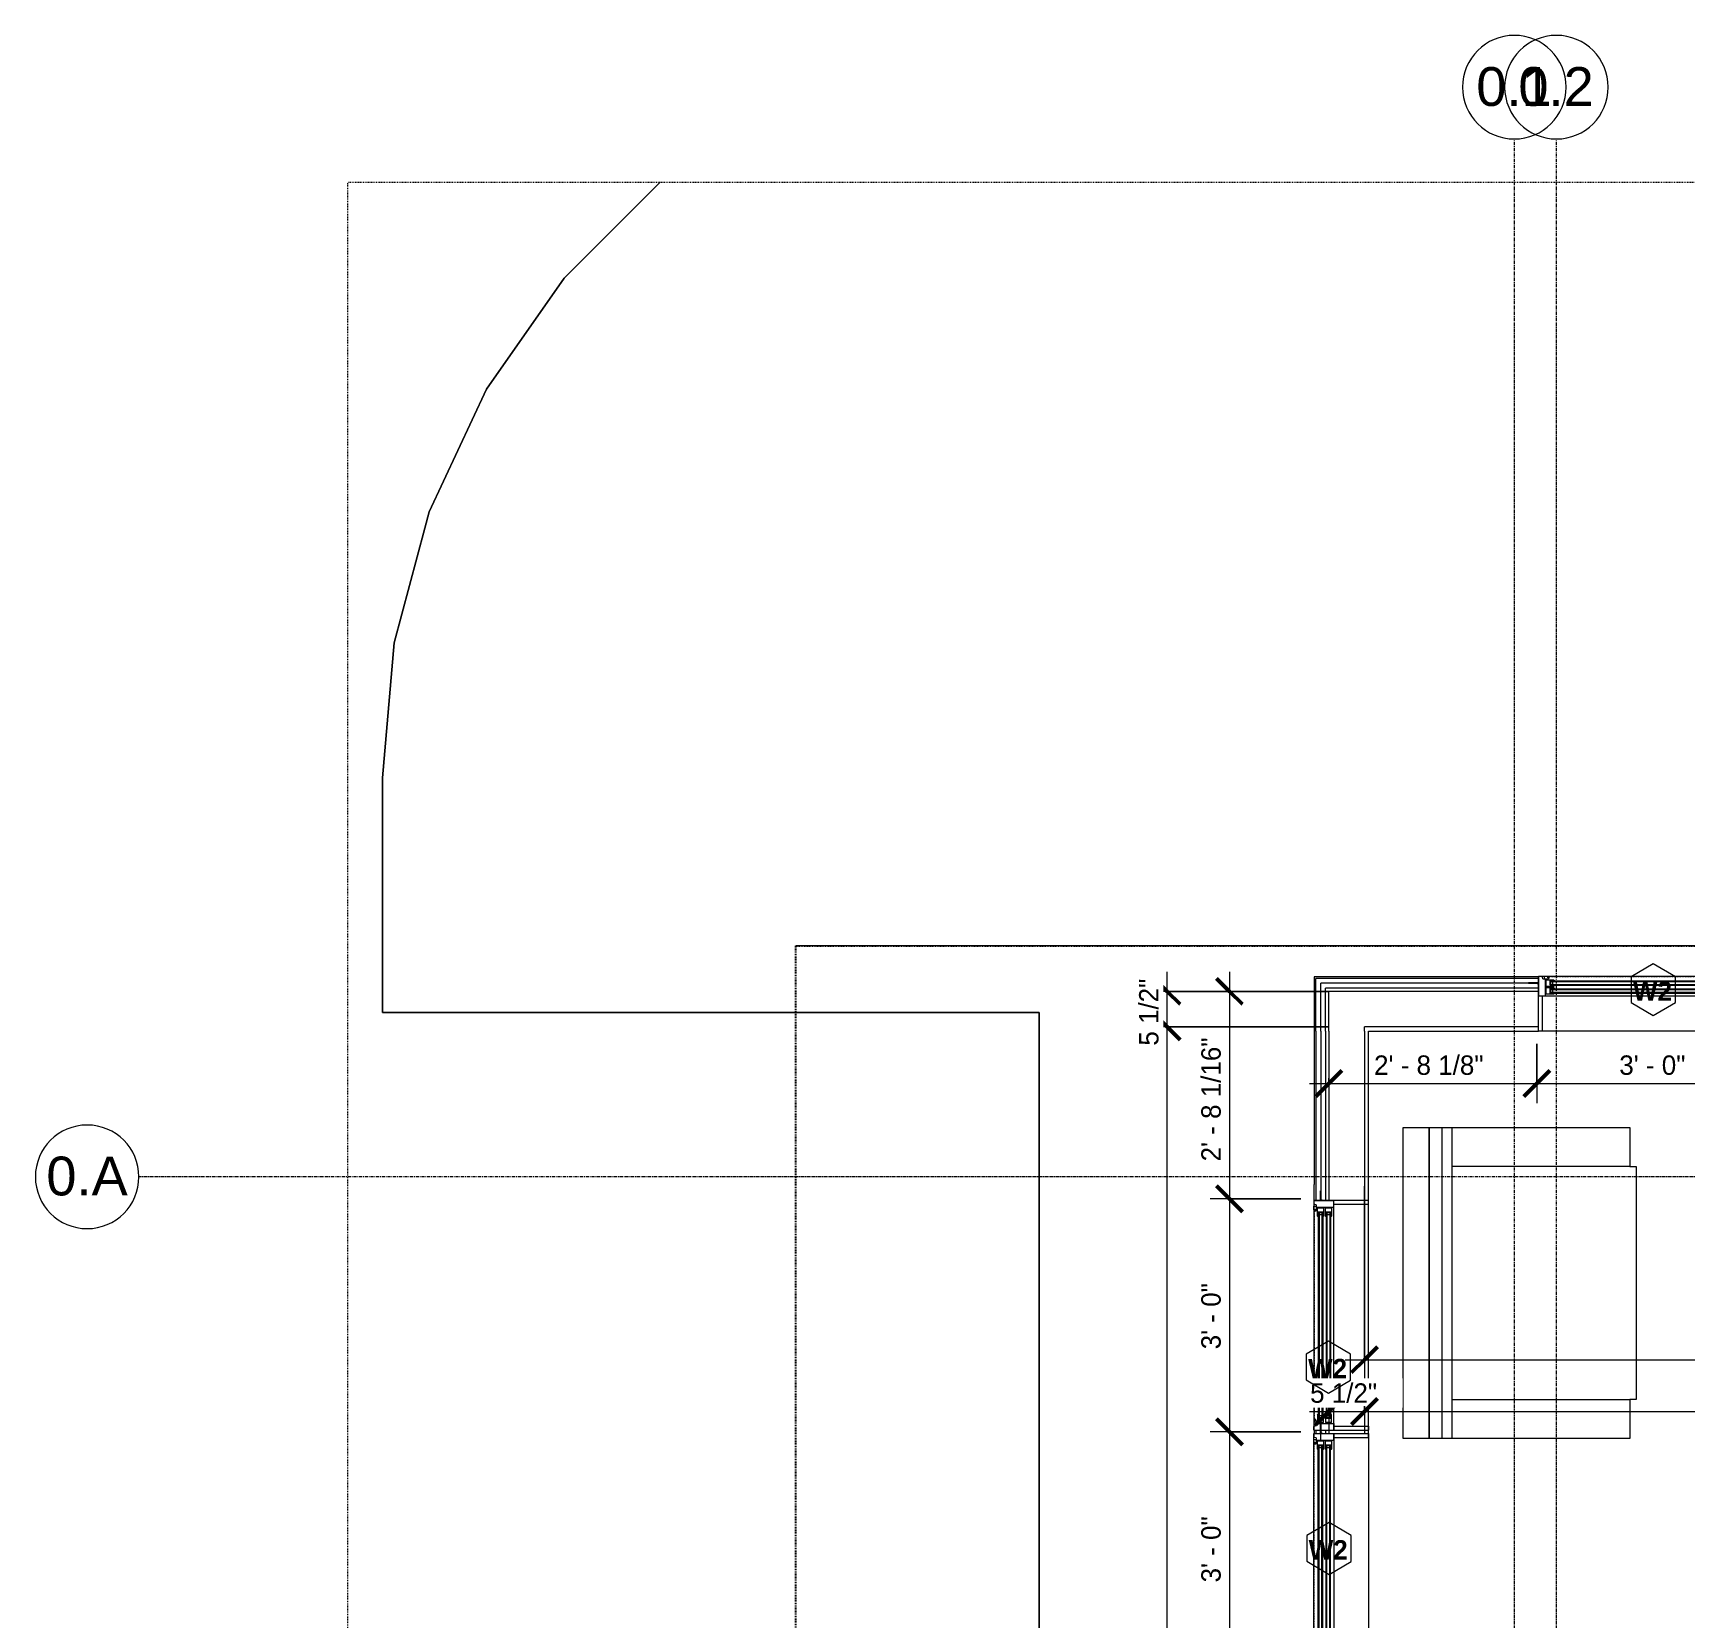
# Model space of a CAD drawing. Header units: inches. Extents: x -4058 to -1781, y 9814 to 12264.
# Drawn here: x -4058.1 to -3803, y 12019.1 to 12263.9 of the extents above; entities that cross this region are included whole.
import ezdxf

# ---------------------------------------------------------------- set-up
doc = ezdxf.new("R2010")
doc.units = ezdxf.units.IN
doc.header["$MEASUREMENT"] = 0
for name, pattern in [('Aligning Line 1_8_', [0.25, 0.125, -0.125]), ('Dash', [0.25, 0.125, -0.125]), ('Dash 3_32_', [0.1875, 0.09375, -0.09375]), ('Dash_2_', [0.25, 0.125, -0.125]), ('Grid Line 1_2_', [0.875, 0.5, -0.125, 0.125, -0.125])]:
    doc.linetypes.add(name, pattern=pattern)
for name, color, linetype, lineweight in [('0-1', 7, 'Continuous', 5), ('0-2', 7, 'Continuous', 9), ('A-ANNO-DIMS', 211, 'Continuous', 9), ('A-ANNO-DIMS-32', 211, 'Continuous', 9), ('A-DETL-1', 90, 'Dash 3_32_', 9), ('A-DETL-GENF-HDLN-1', 7, 'Dash', 9), ('A-DETL-GENF-HDLN-2', 1, 'Continuous', 18), ('A-GLAZ', 151, 'Continuous', 18), ('A-GLAZ-1', 7, 'Continuous', 9), ('A-GLAZ-IDEN', 152, 'Continuous', 9), ('A-WALL-1', 7, 'Continuous', 9), ('C-TOPO', 7, 'Continuous', 9), ('G-ANNO-SYMB', 111, 'Aligning Line 1_8_', 9), ('I-FURN', 30, 'Continuous', 9), ('S-GRID-1', 1, 'Grid Line 1_2_', 9), ('S-GRID-IDEN', 1, 'Continuous', 9)]:
    doc.layers.add(name, color=color, linetype=linetype, lineweight=lineweight)
doc.layers.add('0-4', color=250, linetype='Dash_2_')
doc.styles.add('Arial', font='arial.ttf', dxfattribs={"height": 6})
doc.styles.add('Century Gothic', font='ufonts.com_century-gothic.ttf', dxfattribs={"height": 3})
doc.styles.add('Century Gothic_B', font='GOTHICB.TTF', dxfattribs={"height": 3})
doc.dimstyles.new('MARKETING_DIMENSION', dxfattribs={"dimscale": 12, "dimtxt": 3.132505, "dimasz": 0.333333, "dimexe": 0.25, "dimexo": 0.166667, "dimgap": 0.041667, "dimtad": 1, "dimdec": 4, "dimrnd": 0.0625, "dimzin": 3, "dimdsep": 46, "dimlunit": 4, "dimtxsty": 'Century Gothic', "dimblk1": 'OBLIQUE', "dimblk2": 'OBLIQUE', "dimsah": 1, "dimcen": 0.09, "dimdle": 0.25, "dimazin": 0, "dimtfac": 1, "dimtdec": 4, "dimtix": 1, "dimtmove": 0, "dimatfit": 3, "dimfxl": 1, "dimtvp": 1, "dimtfill": 1, "dimfrac": 2, "dimtolj": 1, "dimtzin": 0, "dimarcsym": 2})
doc.dimstyles.new('THE_DIMENSION_STRING_2', dxfattribs={"dimscale": 12, "dimtxt": 3.132505, "dimasz": 0.333333, "dimexe": 0.25, "dimexo": 0.166667, "dimgap": 0.041667, "dimtad": 1, "dimdec": 4, "dimrnd": 0.0625, "dimzin": 3, "dimdsep": 46, "dimlunit": 4, "dimtxsty": 'Century Gothic', "dimblk1": 'OBLIQUE', "dimblk2": 'OBLIQUE', "dimsah": 1, "dimcen": 0.09, "dimdle": 0.25, "dimazin": 0, "dimtfac": 1, "dimtdec": 4, "dimtix": 1, "dimtmove": 0, "dimatfit": 3, "dimfxl": 1, "dimtvp": 1, "dimtfill": 1, "dimfrac": 2, "dimtolj": 1, "dimtzin": 0, "dimarcsym": 2})
doc.dimstyles.new('THE_DIMENSION_STRING_4', dxfattribs={"dimscale": 12, "dimtxt": 3.132505, "dimasz": 0.333333, "dimexe": 0.25, "dimexo": 0.166667, "dimgap": 0.041667, "dimtad": 1, "dimdec": 4, "dimrnd": 0.0625, "dimzin": 3, "dimdsep": 46, "dimlunit": 4, "dimtxsty": 'Century Gothic', "dimblk1": 'OBLIQUE', "dimblk2": 'OBLIQUE', "dimsah": 1, "dimcen": 0.09, "dimdle": 0.25, "dimazin": 0, "dimtfac": 1, "dimtdec": 4, "dimtix": 1, "dimtmove": 0, "dimatfit": 3, "dimfxl": 1, "dimtvp": 1, "dimtfill": 1, "dimfrac": 2, "dimtolj": 1, "dimtzin": 0, "dimarcsym": 2})

# ---------------------------------------------------------------- blocks, each defined once
blk = doc.blocks.new('Window-Double_Hung-Marvin-Essential - ESDH3066 - 2nd Floor-3357214-UNIT PLANS - 2ND FLOOR')
at = {"layer": 'A-DETL-GENF-HDLN-1'}
blk.add_line((16.1, 4.22), (-16.5, 4.22), dxfattribs=at)
at = {"layer": 'A-DETL-GENF-HDLN-2'}
for p, q in [((-19.25, 3.23), (-19.25, 3.19)), ((-17.75, 3.23), (-19.25, 3.23)), ((-19.25, 3.19), (-17.9, 3.19)), ((-17.9, 3.19), (-17.9, 3.08)), ((-17.9, 3.08), (-17.75, 3.08)), ((-17.75, 4.28), (-17.16, 4.28)), ((-17.75, 4.28), (-17.75, 1.19)), ((-17.08, 3.87), (-17.16, 4.28)), ((-17.08, 3.87), (-16.19, 3.87)), ((-16.85, 4.25), (-16.85, 3.87)), ((-16.3, 4.25), (-16.85, 4.25)), ((-16.38, 3.77), (-16.72, 3.77)), ((-16.72, 3.77), (-16.72, 1.19)), ((-15.34, 3.69), (-16.56, 3.69)), ((-16.56, 2.75), (-16.56, 3.69)), ((-16.56, 2.75), (-15.34, 2.75)), ((-16.38, 3.87), (-16.38, 3.77)), ((-16.3, 4.01), (-16.3, 4.25)), ((-16.18, 4.01), (-16.3, 4.01)), ((-16.19, 3.97), (-16.1, 3.97)), ((-16.19, 3.87), (-16.19, 3.97)), ((-16.18, 4.22), (-16.1, 4.22)), ((-16.18, 4.22), (-16.18, 4.01)), ((-16.1, 3.97), (-16.1, 4.22)), ((-15.94, 2.87), (-15.94, 3.59)), ((-15.94, 3.59), (-15.28, 3.59)), ((-15.28, 2.87), (-15.94, 2.87)), ((-15.84, 2.88), (-15.84, 3.57)), ((-15.54, 3.01), (-15.54, 3.45)), ((-15.34, 3.69), (-15.28, 3.63)), ((-15.34, 2.75), (-15.28, 2.81)), ((-15.28, 3.59), (-15.28, 3.63)), ((-15.28, 2.81), (-15.28, 2.87)), ((15.34, 3.69), (15.28, 3.63)), ((15.28, 3.59), (15.28, 3.63)), ((15.94, 3.59), (15.28, 3.59)), ((15.28, 2.81), (15.28, 2.87)), ((15.28, 2.87), (15.94, 2.87)), ((15.34, 2.75), (15.28, 2.81)), ((15.34, 3.69), (16.56, 3.69)), ((16.56, 2.75), (15.34, 2.75)), ((15.54, 3.01), (15.54, 3.45)), ((15.84, 2.88), (15.84, 3.57)), ((15.94, 2.87), (15.94, 3.59)), ((16.18, 4.22), (16.1, 4.22)), ((16.1, 3.97), (16.1, 4.22)), ((16.19, 3.97), (16.1, 3.97)), ((16.18, 4.22), (16.18, 4.01)), ((16.18, 4.01), (16.3, 4.01)), ((16.19, 3.87), (16.19, 3.97)), ((17.08, 3.87), (16.19, 3.87)), ((16.3, 4.01), (16.3, 4.25)), ((16.3, 4.25), (16.85, 4.25)), ((16.38, 3.87), (16.38, 3.77)), ((16.38, 3.77), (16.72, 3.77)), ((16.56, 2.75), (16.56, 3.69)), ((16.72, 3.77), (16.72, 1.19)), ((16.85, 4.25), (16.85, 3.87)), ((17.08, 3.87), (17.16, 4.28)), ((17.75, 4.28), (17.16, 4.28)), ((17.75, 4.28), (17.75, 1.19)), ((17.75, 3.23), (19.25, 3.23)), ((17.9, 3.08), (17.75, 3.08)), ((17.9, 3.19), (17.9, 3.08)), ((19.25, 3.19), (17.9, 3.19)), ((19.25, 3.23), (19.25, 3.19)), ((-16.72, 1.19), (-17.75, 1.19)), ((-17.13, 1.16), (-17.13, -4.19)), ((-15.34, 2.47), (-16.56, 2.47)), ((-16.56, 1.53), (-16.56, 2.47)), ((-16.56, 1.53), (-15.34, 1.53)), ((-15.94, 1.65), (-15.94, 2.37)), ((-15.94, 2.37), (-15.28, 2.37)), ((-15.28, 1.65), (-15.94, 1.65)), ((-15.84, 1.66), (-15.84, 2.35)), ((-15.54, 1.79), (-15.54, 2.23)), ((-15.34, 2.47), (-15.28, 2.41)), ((-15.34, 1.53), (-15.28, 1.59)), ((-15.28, 2.37), (-15.28, 2.41)), ((-15.28, 1.59), (-15.28, 1.65)), ((15.34, 2.47), (15.28, 2.41)), ((15.28, 2.37), (15.28, 2.41)), ((15.94, 2.37), (15.28, 2.37)), ((15.28, 1.59), (15.28, 1.65)), ((15.28, 1.65), (15.94, 1.65)), ((15.34, 1.53), (15.28, 1.59)), ((15.34, 2.47), (16.56, 2.47)), ((16.56, 1.53), (15.34, 1.53)), ((15.54, 1.79), (15.54, 2.23)), ((15.84, 1.66), (15.84, 2.35)), ((15.94, 1.65), (15.94, 2.37)), ((16.56, 1.53), (16.56, 2.47)), ((16.72, 1.19), (17.75, 1.19)), ((17.12, -4.19), (17.12, 1.16)), ((-17.13, -4.19), (-17.75, -4.19)), ((17.12, -4.19), (17.75, -4.19))]:
    blk.add_line(p, q, dxfattribs=at)
at = {"layer": 'A-GLAZ'}
for p, q in [((15.84, 3.57), (-15.84, 3.57)), ((15.84, 3.45), (-15.84, 3.45)), ((15.84, 3.01), (-15.84, 3.01)), ((15.84, 2.88), (-15.84, 2.88)), ((15.84, 2.35), (-15.84, 2.35)), ((15.84, 2.23), (-15.84, 2.23)), ((15.84, 1.79), (-15.84, 1.79)), ((15.84, 1.66), (-15.84, 1.66))]:
    blk.add_line(p, q, dxfattribs=at)
at = {"layer": 'A-GLAZ-1'}
for p, q in [((17.75, 4.28), (-17.75, 4.28)), ((-17.75, 4.28), (-17.75, 1.19)), ((17.75, 1.19), (17.75, 4.28)), ((20.21, 4.25), (17.75, 4.25)), ((17.75, 4.19), (20.21, 4.19)), ((20.21, 4.19), (20.21, 4.25)), ((-17.75, 1.19), (17.75, 1.19)), ((-17.75, 1.16), (-17.75, -4.19)), ((17.75, -4.19), (17.75, 1.16)), ((-17.75, -4.19), (17.75, -4.19))]:
    blk.add_line(p, q, dxfattribs=at)
blk = doc.blocks.new('Window-Double_Hung-Marvin-Essential - ESDH3066 - 2nd Floor-3357213-UNIT PLANS - 2ND FLOOR')
at = {"layer": 'A-DETL-GENF-HDLN-1'}
blk.add_line((16.1, -4.22), (-16.5, -4.22), dxfattribs=at)
at = {"layer": 'A-DETL-GENF-HDLN-2'}
for p, q in [((-17.13, 4.19), (-17.75, 4.19)), ((-17.13, -1.16), (-17.13, 4.19)), ((17.12, 4.19), (17.75, 4.19)), ((17.12, 4.19), (17.12, -1.16)), ((-16.72, -1.19), (-17.75, -1.19)), ((-17.75, -4.28), (-17.75, -1.19)), ((-16.72, -3.77), (-16.72, -1.19)), ((-16.56, -1.53), (-15.34, -1.53)), ((-16.56, -1.53), (-16.56, -2.47)), ((-15.34, -2.47), (-16.56, -2.47)), ((-15.28, -1.65), (-15.94, -1.65)), ((-15.94, -1.65), (-15.94, -2.37)), ((-15.94, -2.37), (-15.28, -2.37)), ((-15.84, -1.66), (-15.84, -2.35)), ((-15.54, -1.79), (-15.54, -2.23)), ((-15.34, -1.53), (-15.28, -1.59)), ((-15.34, -2.47), (-15.28, -2.41)), ((-15.28, -1.59), (-15.28, -1.65)), ((-15.28, -2.37), (-15.28, -2.41)), ((15.34, -1.53), (15.28, -1.59)), ((15.28, -1.59), (15.28, -1.65)), ((15.28, -1.65), (15.94, -1.65)), ((15.28, -2.37), (15.28, -2.41)), ((15.94, -2.37), (15.28, -2.37)), ((15.34, -2.47), (15.28, -2.41)), ((16.56, -1.53), (15.34, -1.53)), ((15.34, -2.47), (16.56, -2.47)), ((15.54, -1.79), (15.54, -2.23)), ((15.84, -1.66), (15.84, -2.35)), ((15.94, -1.65), (15.94, -2.37)), ((16.56, -1.53), (16.56, -2.47)), ((16.72, -3.77), (16.72, -1.19)), ((16.72, -1.19), (17.75, -1.19)), ((17.75, -4.28), (17.75, -1.19)), ((-19.25, -3.23), (-19.25, -3.19)), ((-19.25, -3.19), (-17.9, -3.19)), ((-17.75, -3.23), (-19.25, -3.23)), ((-17.9, -3.19), (-17.9, -3.08)), ((-17.9, -3.08), (-17.75, -3.08)), ((-17.75, -4.28), (-17.16, -4.28)), ((-17.08, -3.87), (-17.16, -4.28)), ((-17.08, -3.87), (-16.19, -3.87)), ((-16.85, -4.25), (-16.85, -3.87)), ((-16.3, -4.25), (-16.85, -4.25)), ((-16.38, -3.77), (-16.72, -3.77)), ((-16.56, -2.75), (-15.34, -2.75)), ((-16.56, -2.75), (-16.56, -3.69)), ((-15.34, -3.69), (-16.56, -3.69)), ((-16.38, -3.87), (-16.38, -3.77)), ((-16.18, -4.01), (-16.3, -4.01)), ((-16.3, -4.01), (-16.3, -4.25)), ((-16.19, -3.87), (-16.19, -3.97)), ((-16.19, -3.97), (-16.1, -3.97)), ((-16.18, -4.22), (-16.18, -4.01)), ((-16.18, -4.22), (-16.1, -4.22)), ((-16.1, -3.97), (-16.1, -4.22)), ((-15.28, -2.87), (-15.94, -2.87)), ((-15.94, -2.87), (-15.94, -3.59)), ((-15.94, -3.59), (-15.28, -3.59)), ((-15.84, -2.88), (-15.84, -3.57)), ((-15.54, -3.01), (-15.54, -3.45)), ((-15.34, -2.75), (-15.28, -2.81)), ((-15.34, -3.69), (-15.28, -3.63)), ((-15.28, -2.81), (-15.28, -2.87)), ((-15.28, -3.59), (-15.28, -3.63)), ((15.34, -2.75), (15.28, -2.81)), ((15.28, -2.81), (15.28, -2.87)), ((15.28, -2.87), (15.94, -2.87)), ((15.28, -3.59), (15.28, -3.63)), ((15.94, -3.59), (15.28, -3.59)), ((15.34, -3.69), (15.28, -3.63)), ((16.56, -2.75), (15.34, -2.75)), ((15.34, -3.69), (16.56, -3.69)), ((15.54, -3.01), (15.54, -3.45)), ((15.84, -2.88), (15.84, -3.57)), ((15.94, -2.87), (15.94, -3.59)), ((16.19, -3.97), (16.1, -3.97)), ((16.1, -3.97), (16.1, -4.22)), ((16.18, -4.22), (16.1, -4.22)), ((16.18, -4.22), (16.18, -4.01)), ((16.18, -4.01), (16.3, -4.01)), ((17.08, -3.87), (16.19, -3.87)), ((16.19, -3.87), (16.19, -3.97)), ((16.3, -4.01), (16.3, -4.25)), ((16.3, -4.25), (16.85, -4.25)), ((16.38, -3.87), (16.38, -3.77)), ((16.38, -3.77), (16.72, -3.77)), ((16.56, -2.75), (16.56, -3.69)), ((16.85, -4.25), (16.85, -3.87)), ((17.08, -3.87), (17.16, -4.28)), ((17.75, -4.28), (17.16, -4.28)), ((17.9, -3.08), (17.75, -3.08)), ((17.75, -3.23), (19.25, -3.23)), ((17.9, -3.19), (17.9, -3.08)), ((19.25, -3.19), (17.9, -3.19)), ((19.25, -3.23), (19.25, -3.19))]:
    blk.add_line(p, q, dxfattribs=at)
at = {"layer": 'A-GLAZ'}
for p, q in [((15.84, -1.66), (-15.84, -1.66)), ((15.84, -1.79), (-15.84, -1.79)), ((15.84, -2.23), (-15.84, -2.23)), ((15.84, -2.35), (-15.84, -2.35)), ((15.84, -2.88), (-15.84, -2.88)), ((15.84, -3.01), (-15.84, -3.01)), ((15.84, -3.45), (-15.84, -3.45)), ((15.84, -3.57), (-15.84, -3.57))]:
    blk.add_line(p, q, dxfattribs=at)
at = {"layer": 'A-GLAZ-1'}
for p, q in [((-17.75, 4.19), (17.75, 4.19)), ((-17.75, -1.16), (-17.75, 4.19)), ((17.75, 4.19), (17.75, -1.16)), ((-17.75, -1.19), (17.75, -1.19)), ((-17.75, -4.28), (-17.75, -1.19)), ((17.75, -1.19), (17.75, -4.28)), ((17.75, -4.28), (-17.75, -4.28)), ((17.75, -4.19), (20.21, -4.19)), ((20.21, -4.25), (17.75, -4.25)), ((20.21, -4.19), (20.21, -4.25))]:
    blk.add_line(p, q, dxfattribs=at)
blk = doc.blocks.new('CTR - 1st Phase - Shell_rvt-1-UNIT PLANS - 2ND FLOOR')
at = {"layer": 'A-WALL-1'}
for p, q in [((-3828.07, 12118.09), (-3860.22, 12118.09)), ((-3860.22, 12118.09), (-3860.22, 12117.84)), ((-3860.22, 12117.84), (-3860.22, 12109.71)), ((-3825.61, 12117.84), (-3859.97, 12117.84)), ((-3859.97, 12117.09), (-3859.97, 12117.84)), ((-3859.97, 12109.71), (-3859.97, 12117.09)), ((-3825.61, 12117.09), (-3859.22, 12117.09)), ((-3859.22, 12116.34), (-3859.22, 12117.09)), ((-3859.22, 12109.71), (-3859.22, 12116.34)), ((-3825.61, 12116.34), (-3858.47, 12116.34)), ((-3858.47, 12115.84), (-3858.47, 12116.34)), ((-3858.47, 12109.71), (-3858.47, 12115.84)), ((-3825.61, 12115.84), (-3857.97, 12115.84)), ((-3857.97, 12110.34), (-3857.97, 12115.84)), ((-3825.61, 12115.06), (-3825.61, 12115.09)), ((-3860.22, 12109.71), (-3860.22, 12086)), ((-3859.97, 12109.71), (-3859.97, 12083.54)), ((-3859.22, 12109.71), (-3859.22, 12083.54)), ((-3858.47, 12109.71), (-3858.47, 12083.54)), ((-3857.97, 12109.71), (-3857.97, 12110.34)), ((-3857.97, 12109.71), (-3857.97, 12083.54)), ((-3825.61, 12110.34), (-3852.47, 12110.34)), ((-3852.47, 12109.71), (-3852.47, 12110.34)), ((-3852.47, 12109.71), (-3852.47, 12083.54)), ((-3851.85, 12109.71), (-3825.61, 12109.71)), ((-3851.85, 12083.54), (-3851.85, 12109.71)), ((-3857.22, 12083.54), (-3857.19, 12083.54)), ((-3860.22, 12048.04), (-3860.22, 12047.54)), ((-3859.97, 12048.04), (-3859.97, 12047.54)), ((-3859.22, 12048.04), (-3859.22, 12047.54)), ((-3858.47, 12048.04), (-3858.47, 12047.54)), ((-3857.97, 12048.04), (-3857.97, 12047.54)), ((-3857.19, 12048.04), (-3857.22, 12048.04)), ((-3857.22, 12047.54), (-3857.19, 12047.54)), ((-3852.47, 12048.04), (-3852.47, 12047.54)), ((-3851.85, 12047.54), (-3851.85, 12048.04))]:
    blk.add_line(p, q, dxfattribs=at)
at = {"layer": '0-2'}
for name, p, rotation in [('Window-Double_Hung-Marvin-Essential - ESDH3066 - 2nd Floor-3357213-UNIT PLANS - 2ND FLOOR', (-3807.86, 12113.9), 180), ('Window-Double_Hung-Marvin-Essential - ESDH3066 - 2nd Floor-3357214-UNIT PLANS - 2ND FLOOR', (-3856.04, 12065.79), 89.99999999999991), ('Window-Double_Hung-Marvin-Essential - ESDH3066 - 2nd Floor-3357213-UNIT PLANS - 2ND FLOOR', (-3856.04, 12029.79), 269.9999999999999)]:
    blk.add_blockref(name, p, dxfattribs=dict(at, rotation=rotation))
blk = doc.blocks.new('CTR  - Topography_rvt-1-UNIT PLANS - 2ND FLOOR')
at = {"layer": 'C-TOPO'}
for p, q in [((-3961.3, 12240.76), (-3969.34, 12232.72)), ((-3969.34, 12232.72), (-3961.3, 12240.76)), ((-3961.3, 12240.76), (-3961.3, 12240.76)), ((-3961.3, 12240.76), (-3961.3, 12240.76)), ((-3969.34, 12232.72), (-3976.09, 12225.97)), ((-3976.09, 12225.97), (-3969.34, 12232.72)), ((-3976.09, 12225.97), (-3988.09, 12208.83)), ((-3988.09, 12208.83), (-3976.09, 12225.97)), ((-3988.09, 12208.83), (-3996.93, 12189.88)), ((-3996.93, 12189.88), (-3988.09, 12208.83)), ((-3996.93, 12189.88), (-3997.6, 12187.37)), ((-3997.6, 12187.37), (-3996.93, 12189.88)), ((-3997.6, 12187.37), (-4002.34, 12169.67)), ((-4002.34, 12169.67), (-3997.6, 12187.37)), ((-4002.34, 12169.67), (-4004.17, 12148.83)), ((-4004.17, 12148.83), (-4002.34, 12169.67)), ((-4004.17, 12148.83), (-4004.17, 12118)), ((-4004.17, 12118), (-4004.17, 12148.83)), ((-4004.17, 12118), (-4004.17, 12112.59)), ((-4004.17, 12112.59), (-4004.17, 12118)), ((-4004.17, 12112.59), (-3998.6, 12112.59)), ((-3998.6, 12112.59), (-4004.17, 12112.59)), ((-3998.6, 12112.59), (-3994.38, 12112.59)), ((-3994.38, 12112.59), (-3998.6, 12112.59)), ((-3994.38, 12112.59), (-3989.92, 12112.59)), ((-3989.92, 12112.59), (-3994.38, 12112.59)), ((-3989.92, 12112.59), (-3981.4, 12112.59)), ((-3981.4, 12112.59), (-3989.92, 12112.59)), ((-3981.4, 12112.59), (-3902.72, 12112.59)), ((-3902.72, 12112.59), (-3981.4, 12112.59)), ((-3902.72, 12112.59), (-3902.72, 12090.61)), ((-3902.72, 12090.61), (-3902.72, 12112.59)), ((-3902.72, 12090.61), (-3902.72, 12061.62)), ((-3902.72, 12061.62), (-3902.72, 12090.61)), ((-3902.72, 12061.62), (-3902.72, 11987.35)), ((-3902.72, 11987.35), (-3902.72, 12061.62))]:
    blk.add_line(p, q, dxfattribs=at)
blk = doc.blocks.new('Couch-Both_Arms-Generic - 2-1523460-UNIT PLANS - 2ND FLOOR')
at = {"layer": 'I-FURN'}
for p, q in [((-18, 18.5), (18, 18.5)), ((-18, 17.5), (-18, 18.5)), ((18, 18.5), (18, 17.5)), ((-24, 17.5), (-18, 17.5)), ((-24, -10), (-24, 17.5)), ((-18, 17.5), (-18, -10)), ((18, 17.5), (24, 17.5)), ((18, -10), (18, 17.5)), ((24, 17.5), (24, -10)), ((-24, -10), (24, -10)), ((-24, -13.5), (-24, -10)), ((24, -10), (24, -13.5)), ((-24, -11.5), (24, -11.5)), ((-24, -13.5), (24, -13.5)), ((-24, -17.5), (-24, -13.5)), ((24, -13.5), (-24, -13.5)), ((24, -13.5), (24, -17.5)), ((24, -17.5), (-24, -17.5))]:
    blk.add_line(p, q, dxfattribs=at)
blk = doc.blocks.new('DIMBLOCK86-UNIT PLANS - 2ND FLOOR')
at = {"layer": 'A-ANNO-DIMS-32'}
for p, q in [((-3852.47, 12085.74), (-3852.47, 12055.94)), ((-3852.47, 12058.94), (-3852.47, 12085.74)), ((-3624.47, 12059.77), (-3624.47, 12055.94)), ((-3624.47, 12058.94), (-3624.47, 12059.77)), ((-3855.47, 12058.94), (-3624.47, 12058.94))]:
    blk.add_line(p, q, dxfattribs=at)
at = {"layer": 'A-ANNO-DIMS-32', "lineweight": 50}
for p, q in [((-3852.47, 12058.94), (-3850.47, 12060.94)), ((-3624.47, 12058.94), (-3622.47, 12060.94)), ((-3852.47, 12058.94), (-3854.47, 12056.94)), ((-3624.47, 12058.94), (-3626.47, 12056.94))]:
    blk.add_line(p, q, dxfattribs=at)
at = {"layer": 'A-ANNO-DIMS-32', "color": 0, "insert": (-3744.89, 12063.29), "char_height": 3, "width": 15.394, "attachment_point": 1, "line_spacing_factor": 0.984502, "style": 'Century Gothic', "bg_fill": 3, "box_fill_scale": 1.25, "bg_fill_color": 256, "bg_fill_true_color": 13158600, "bg_fill_transparency": 0}
blk.add_mtext('19\' - 0"', dxfattribs=at)
blk = doc.blocks.new('_Oblique')
at = {"color": 0, "linetype": 'ByBlock', "lineweight": -2}
blk.add_line((-0.5, -0.5), (0.5, 0.5), dxfattribs=at)
blk = doc.blocks.new('DIMBLOCK558-UNIT PLANS - 2ND FLOOR')
at = {"layer": 'A-ANNO-DIMS-32'}
for p, q in [((-3825.86, 12107.71), (-3825.86, 12098.59)), ((-3825.86, 12101.59), (-3825.86, 12107.71)), ((-3860.97, 12101.59), (-3825.86, 12101.59)), ((-3857.97, 12102.42), (-3857.97, 12098.59)), ((-3857.97, 12101.59), (-3857.97, 12102.42))]:
    blk.add_line(p, q, dxfattribs=at)
at = {"layer": 'A-ANNO-DIMS-32', "lineweight": 50}
for p, q in [((-3857.97, 12101.59), (-3855.97, 12103.59)), ((-3825.86, 12101.59), (-3823.86, 12103.59)), ((-3857.97, 12101.59), (-3859.97, 12099.59)), ((-3825.86, 12101.59), (-3827.86, 12099.59))]:
    blk.add_line(p, q, dxfattribs=at)
at = {"layer": 'A-ANNO-DIMS-32', "color": 0, "insert": (-3850.99, 12105.94), "char_height": 3, "width": 21.7784, "attachment_point": 1, "line_spacing_factor": 0.984502, "style": 'Century Gothic', "bg_fill": 3, "box_fill_scale": 1.25, "bg_fill_color": 256, "bg_fill_true_color": 13158600, "bg_fill_transparency": 0}
blk.add_mtext('2\' - 8 1/8"', dxfattribs=at)
blk = doc.blocks.new('DIMBLOCK559-UNIT PLANS - 2ND FLOOR')
at = {"layer": 'A-ANNO-DIMS-32'}
for p, q in [((-3825.86, 12107.71), (-3825.86, 12098.59)), ((-3825.86, 12101.59), (-3825.86, 12107.71)), ((-3789.86, 12107.71), (-3789.86, 12098.59)), ((-3789.86, 12101.59), (-3789.86, 12107.71)), ((-3825.86, 12101.59), (-3789.86, 12101.59))]:
    blk.add_line(p, q, dxfattribs=at)
at = {"layer": 'A-ANNO-DIMS-32', "lineweight": 50}
for p, q in [((-3825.86, 12101.59), (-3823.86, 12103.59)), ((-3789.86, 12101.59), (-3787.86, 12103.59)), ((-3825.86, 12101.59), (-3827.86, 12099.59)), ((-3789.86, 12101.59), (-3791.86, 12099.59))]:
    blk.add_line(p, q, dxfattribs=at)
at = {"layer": 'A-ANNO-DIMS-32', "color": 0, "insert": (-3813.11, 12105.94), "char_height": 3, "width": 12.5897, "attachment_point": 1, "line_spacing_factor": 0.984502, "style": 'Century Gothic', "bg_fill": 3, "box_fill_scale": 1.25, "bg_fill_color": 256, "bg_fill_true_color": 13158600, "bg_fill_transparency": 0}
blk.add_mtext('3\' - 0"', dxfattribs=at)
blk = doc.blocks.new('DIMBLOCK601-UNIT PLANS - 2ND FLOOR')
at = {"layer": 'A-ANNO-DIMS-32'}
for p, q in [((-3873.33, 12118.84), (-3873.33, 12083.79)), ((-3872.5, 12115.84), (-3876.33, 12115.84)), ((-3873.33, 12115.84), (-3872.5, 12115.84)), ((-3862.32, 12083.79), (-3876.33, 12083.79)), ((-3873.33, 12083.79), (-3862.32, 12083.79))]:
    blk.add_line(p, q, dxfattribs=at)
at = {"layer": 'A-ANNO-DIMS-32', "lineweight": 50}
for p, q in [((-3873.33, 12115.84), (-3875.33, 12117.84)), ((-3873.33, 12115.84), (-3871.33, 12113.84)), ((-3873.33, 12083.79), (-3875.33, 12085.79)), ((-3873.33, 12083.79), (-3871.33, 12081.79))]:
    blk.add_line(p, q, dxfattribs=at)
at = {"layer": 'A-ANNO-DIMS-32', "color": 0, "insert": (-3877.68, 12089.57), "char_height": 3, "width": 24.5827, "attachment_point": 1, "rotation": 90, "line_spacing_factor": 0.984502, "style": 'Century Gothic', "bg_fill": 3, "box_fill_scale": 1.25, "bg_fill_color": 256, "bg_fill_true_color": 13158600, "bg_fill_transparency": 0}
blk.add_mtext('2\' - 8 1/16"', dxfattribs=at)
blk = doc.blocks.new('DIMBLOCK602-UNIT PLANS - 2ND FLOOR')
at = {"layer": 'A-ANNO-DIMS-32', "lineweight": 50}
for p, q in [((-3873.33, 12083.79), (-3875.33, 12085.79)), ((-3873.33, 12083.79), (-3871.33, 12081.79)), ((-3873.33, 12047.79), (-3875.33, 12049.79)), ((-3873.33, 12047.79), (-3871.33, 12045.79))]:
    blk.add_line(p, q, dxfattribs=at)
at = {"layer": 'A-ANNO-DIMS-32'}
for p, q in [((-3862.32, 12083.79), (-3876.33, 12083.79)), ((-3873.33, 12083.79), (-3873.33, 12047.79)), ((-3873.33, 12083.79), (-3862.32, 12083.79)), ((-3862.32, 12047.79), (-3876.33, 12047.79)), ((-3873.33, 12047.79), (-3862.32, 12047.79))]:
    blk.add_line(p, q, dxfattribs=at)
at = {"layer": 'A-ANNO-DIMS-32', "color": 0, "insert": (-3877.68, 12060.55), "char_height": 3, "width": 12.5897, "attachment_point": 1, "rotation": 90, "line_spacing_factor": 0.984502, "style": 'Century Gothic', "bg_fill": 3, "box_fill_scale": 1.25, "bg_fill_color": 256, "bg_fill_true_color": 13158600, "bg_fill_transparency": 0}
blk.add_mtext('3\' - 0"', dxfattribs=at)
blk = doc.blocks.new('DIMBLOCK603-UNIT PLANS - 2ND FLOOR')
at = {"layer": 'A-ANNO-DIMS-32', "lineweight": 50}
for p, q in [((-3873.33, 12047.79), (-3875.33, 12049.79)), ((-3873.33, 12047.79), (-3871.33, 12045.79)), ((-3873.33, 12011.79), (-3875.33, 12013.79)), ((-3873.33, 12011.79), (-3871.33, 12009.79))]:
    blk.add_line(p, q, dxfattribs=at)
at = {"layer": 'A-ANNO-DIMS-32'}
for p, q in [((-3862.32, 12047.79), (-3876.33, 12047.79)), ((-3873.33, 12047.79), (-3873.33, 12011.79)), ((-3873.33, 12047.79), (-3862.32, 12047.79)), ((-3862.32, 12011.79), (-3876.33, 12011.79)), ((-3873.33, 12011.79), (-3862.32, 12011.79))]:
    blk.add_line(p, q, dxfattribs=at)
at = {"layer": 'A-ANNO-DIMS-32', "color": 0, "insert": (-3877.68, 12024.54), "char_height": 3, "width": 12.5897, "attachment_point": 1, "rotation": 90, "line_spacing_factor": 0.984502, "style": 'Century Gothic', "bg_fill": 3, "box_fill_scale": 1.25, "bg_fill_color": 256, "bg_fill_true_color": 13158600, "bg_fill_transparency": 0}
blk.add_mtext('3\' - 0"', dxfattribs=at)
blk = doc.blocks.new('DIMBLOCK1114-UNIT PLANS - 2ND FLOOR')
at = {"layer": 'A-ANNO-DIMS-32', "lineweight": 50}
for p, q in [((-3857.97, 12050.94), (-3855.97, 12052.94)), ((-3852.47, 12050.94), (-3850.47, 12052.94)), ((-3857.97, 12050.94), (-3859.97, 12048.94)), ((-3852.47, 12050.94), (-3854.47, 12048.94))]:
    blk.add_line(p, q, dxfattribs=at)
at = {"layer": 'A-ANNO-DIMS-32'}
for p, q in [((-3857.97, 12051.77), (-3857.97, 12047.94)), ((-3857.97, 12050.94), (-3857.97, 12051.77)), ((-3852.47, 12051.77), (-3852.47, 12047.94)), ((-3852.47, 12050.94), (-3852.47, 12051.77)), ((-3860.97, 12050.94), (-3852.47, 12050.94))]:
    blk.add_line(p, q, dxfattribs=at)
at = {"layer": 'A-ANNO-DIMS-32', "color": 0, "insert": (-3860.87, 12055.29), "char_height": 3, "width": 13.5444, "attachment_point": 1, "line_spacing_factor": 0.984502, "style": 'Century Gothic', "bg_fill": 3, "box_fill_scale": 1.25, "bg_fill_color": 256, "bg_fill_true_color": 13158600, "bg_fill_transparency": 0}
blk.add_mtext('5 1/2"', dxfattribs=at)
blk = doc.blocks.new('DIMBLOCK1115-UNIT PLANS - 2ND FLOOR')
at = {"layer": 'A-ANNO-DIMS-32', "lineweight": 50}
for p, q in [((-3852.47, 12050.94), (-3850.47, 12052.94)), ((-3342.04, 12050.94), (-3340.04, 12052.94)), ((-3852.47, 12050.94), (-3854.47, 12048.94)), ((-3342.04, 12050.94), (-3344.04, 12048.94))]:
    blk.add_line(p, q, dxfattribs=at)
at = {"layer": 'A-ANNO-DIMS-32'}
for p, q in [((-3852.47, 12051.77), (-3852.47, 12047.94)), ((-3852.47, 12050.94), (-3852.47, 12051.77)), ((-3342.04, 12051.77), (-3342.04, 12047.94)), ((-3342.04, 12050.94), (-3342.04, 12051.77)), ((-3852.47, 12050.94), (-3342.04, 12050.94))]:
    blk.add_line(p, q, dxfattribs=at)
at = {"layer": 'A-ANNO-DIMS-32', "color": 0, "insert": (-3608.67, 12055.29), "char_height": 3, "width": 27.387, "attachment_point": 1, "line_spacing_factor": 0.984502, "style": 'Century Gothic', "bg_fill": 3, "box_fill_scale": 1.25, "bg_fill_color": 256, "bg_fill_true_color": 13158600, "bg_fill_transparency": 0}
blk.add_mtext('42\' - 6 7/16"', dxfattribs=at)
blk = doc.blocks.new('DIMBLOCK1142-UNIT PLANS - 2ND FLOOR')
at = {"layer": 'A-ANNO-DIMS-32', "lineweight": 50}
for p, q in [((-3882.95, 12110.34), (-3884.95, 12112.34)), ((-3882.95, 12110.34), (-3880.95, 12108.34)), ((-3882.95, 11752.69), (-3884.95, 11754.69)), ((-3882.95, 11752.69), (-3880.95, 11750.69))]:
    blk.add_line(p, q, dxfattribs=at)
at = {"layer": 'A-ANNO-DIMS-32'}
for p, q in [((-3858.04, 12110.34), (-3885.95, 12110.34)), ((-3882.95, 11752.69), (-3882.95, 12110.34)), ((-3882.95, 12110.34), (-3858.04, 12110.34)), ((-3854.47, 11752.69), (-3885.95, 11752.69)), ((-3882.95, 11752.69), (-3854.47, 11752.69))]:
    blk.add_line(p, q, dxfattribs=at)
at = {"layer": 'A-ANNO-DIMS-32', "color": 0, "insert": (-3887.29, 11921.27), "char_height": 3, "width": 24.5827, "attachment_point": 1, "rotation": 90, "line_spacing_factor": 0.984502, "style": 'Century Gothic', "bg_fill": 3, "box_fill_scale": 1.25, "bg_fill_color": 256, "bg_fill_true_color": 13158600, "bg_fill_transparency": 0}
blk.add_mtext('29\' - 9 5/8"', dxfattribs=at)
blk = doc.blocks.new('DIMBLOCK1143-UNIT PLANS - 2ND FLOOR')
at = {"layer": 'A-ANNO-DIMS-32'}
for p, q in [((-3882.95, 12110.34), (-3882.95, 12118.84)), ((-3858.04, 12115.84), (-3885.95, 12115.84)), ((-3882.95, 12115.84), (-3858.04, 12115.84)), ((-3858.04, 12110.34), (-3885.95, 12110.34)), ((-3882.95, 12110.34), (-3858.04, 12110.34))]:
    blk.add_line(p, q, dxfattribs=at)
at = {"layer": 'A-ANNO-DIMS-32', "lineweight": 50}
for p, q in [((-3882.95, 12115.84), (-3884.95, 12117.84)), ((-3882.95, 12115.84), (-3880.95, 12113.84)), ((-3882.95, 12110.34), (-3884.95, 12112.34)), ((-3882.95, 12110.34), (-3880.95, 12108.34))]:
    blk.add_line(p, q, dxfattribs=at)
at = {"layer": 'A-ANNO-DIMS-32', "color": 0, "insert": (-3887.29, 12107.45), "char_height": 3, "width": 13.5444, "attachment_point": 1, "rotation": 90, "line_spacing_factor": 0.984502, "style": 'Century Gothic', "bg_fill": 3, "box_fill_scale": 1.25, "bg_fill_color": 256, "bg_fill_true_color": 13158600, "bg_fill_transparency": 0}
blk.add_mtext('5 1/2"', dxfattribs=at)
blk = doc.blocks.new('Window Tag - ONE-4156801-UNIT PLANS - 2ND FLOOR')
at = {"layer": 'A-GLAZ-IDEN'}
for p, q in [((0, 0.125), (-0.1071, 0.0619)), ((0.107, 0.062), (0, 0.125)), ((-0.1071, 0.0619), (-0.1071, -0.0619)), ((0.107, -0.0624), (0.107, 0.062)), ((-0.1071, -0.0619), (0, -0.125)), ((0, -0.125), (0.107, -0.0624))]:
    blk.add_line(p, q, dxfattribs=at)
blk = doc.blocks.new('Grid - Grid Head - Circle-50561-UNIT PLANS - 2ND FLOOR')
at = {"layer": 'S-GRID-IDEN'}
for start, end in [(360, 180), (180, 360)]:
    blk.add_arc((0, 0), 0.25, start, end, dxfattribs=at)

msp = doc.modelspace()

# ---------------------------------------------------------------- linework, layer by layer
at = {"layer": '0-4'}
msp.add_line((-3940.29498, 11241.72163), (-3940.29498, 12122.87704), dxfattribs=at)
at = {"layer": 'A-DETL-1'}
for p, q in [((-3852.47374, 12092.28755), (-3852.47374, 12087.73847)), ((-3852.47374, 12089.28755), (-3852.47374, 12086.1894))]:
    msp.add_line(p, q, dxfattribs=at)
at = {"layer": 'G-ANNO-SYMB'}
for p, q in [((-4009.5295, 9846.2766), (-4009.5295, 12240.74859)), ((-1813.52288, 12240.74859), (-4009.5295, 12240.74859)), ((-3940.29498, 11241.72163), (-3940.29498, 12122.87704)), ((-2851.7738, 12122.87704), (-3940.29498, 12122.87704))]:
    msp.add_line(p, q, dxfattribs=at)

# ---------------------------------------------------------------- block references
at = {"layer": '0-1'}
for name in ['CTR  - Topography_rvt-1-UNIT PLANS - 2ND FLOOR', 'CTR - 1st Phase - Shell_rvt-1-UNIT PLANS - 2ND FLOOR']:
    msp.add_blockref(name, (0, 0), dxfattribs=at)
at = {"layer": 'A-GLAZ-IDEN', "xscale": 31.99999999999999, "yscale": 31.99999999999999, "zscale": 31.99999999999999}
msp.add_blockref('Window Tag - ONE-4156801-UNIT PLANS - 2ND FLOOR', (-3807.86124, 12116.0894), dxfattribs=at)
at = {"layer": 'I-FURN', "rotation": 270.0000000000335}
msp.add_blockref('Couch-Both_Arms-Generic - 2-1523460-UNIT PLANS - 2ND FLOOR', (-3828.99716, 12070.78515), dxfattribs=at)
at = {"layer": 'S-GRID-IDEN', "xscale": 31.99999999999999, "yscale": 31.99999999999999, "zscale": 31.99999999999999}
for p in [(-3829.32374, 12255.50061), (-3822.82374, 12255.50061)]:
    msp.add_blockref('Grid - Grid Head - Circle-50561-UNIT PLANS - 2ND FLOOR', p, dxfattribs=at)
at = {"layer": 'S-GRID-IDEN', "xscale": 31.99999999999999, "yscale": 31.99999999999999, "zscale": 31.99999999999999, "rotation": 89.99999999999987}
msp.add_blockref('Grid - Grid Head - Circle-50561-UNIT PLANS - 2ND FLOOR', (-4049.7795, 12087.1894), dxfattribs=at)

# ---------------------------------------------------------------- texts
at = {"layer": 'A-GLAZ-IDEN', "insert": (-3810.99798, 12117.37314), "char_height": 3, "width": 7.575, "attachment_point": 1, "style": 'Century Gothic_B'}
msp.add_mtext('W2', dxfattribs=at)
at = {"layer": 'S-GRID-IDEN', "char_height": 6, "attachment_point": 1, "style": 'Arial'}
for s, insert, width in [('0.1', (-3835.20244, 12258.59659), 14.14), ('0.2', (-3828.70244, 12258.59659), 14.14), ('0.A', (-4056.08401, 12090.31634), 15.251)]:
    msp.add_mtext(s, dxfattribs=dict(at, insert=insert, width=width))

# ---------------------------------------------------------------- next in the draw order: dimensions: what is measured, and where the dimension line sits
at = {"layer": 'A-ANNO-DIMS'}
for base, p1, p2, dimstyle, override, picture, middle in [((-3825.86124, 12101.59469), (-3857.97374, 12104.42311), (-3825.86124, 12109.7144), 'THE_DIMENSION_STRING_2', {"dimpost": '<>', "dimfxl": 32.545511}, 'DIMBLOCK558-UNIT PLANS - 2ND FLOOR', (-3841.91749, 12103.83636)), ((-3624.47374, 12058.94179), (-3852.47374, 12087.73847), (-3624.47374, 12061.77021), 'MARKETING_DIMENSION', {"dimpost": '<>', "dimfxl": 229.474074}, 'DIMBLOCK86-UNIT PLANS - 2ND FLOOR', (-3738.47374, 12061.01724))]:
    dim = msp.add_linear_dim(base=base, p1=p1, p2=p2, dimstyle=dimstyle, override=override, dxfattribs=at)
    dim.commit()
    dim.dimension.update_dxf_attribs({"geometry": picture, "text_midpoint": middle})

# ---------------------------------------------------------------- next in the draw order: dimensions: what is measured, and where the dimension line sits
dim = msp.add_linear_dim(base=(-3873.33043, 12083.79096), p1=(-3870.502, 12115.8394), p2=(-3860.31802, 12083.79096), angle=90, dimstyle='THE_DIMENSION_STRING_2', override={"dimpost": '<>', "dimfxl": 33.627604}, dxfattribs=at)
dim.commit()
dim.dimension.update_dxf_attribs({"geometry": 'DIMBLOCK601-UNIT PLANS - 2ND FLOOR', "text_midpoint": (-3875.5721, 12099.81518)})
dim = msp.add_linear_dim(base=(-3789.86124, 12101.59469), p1=(-3825.86124, 12109.7144), p2=(-3789.86124, 12109.7144), dimstyle='THE_DIMENSION_STRING_2', override={"dimpost": '<>', "dimfxl": 36}, dxfattribs=at)
dim.commit()
dim.dimension.update_dxf_attribs({"geometry": 'DIMBLOCK559-UNIT PLANS - 2ND FLOOR', "text_midpoint": (-3807.86124, 12103.67015)})

# ---------------------------------------------------------------- next in the draw order: dimensions: what is measured, and where the dimension line sits
dim = msp.add_linear_dim(base=(-3873.33043, 12047.79096), p1=(-3860.31802, 12083.79096), p2=(-3860.31802, 12047.79096), angle=90, dimstyle='THE_DIMENSION_STRING_2', override={"dimpost": '<>', "dimfxl": 36}, dxfattribs=at)
dim.commit()
dim.dimension.update_dxf_attribs({"geometry": 'DIMBLOCK602-UNIT PLANS - 2ND FLOOR', "text_midpoint": (-3875.40588, 12065.79096)})

# ---------------------------------------------------------------- next in the draw order: dimensions: what is measured, and where the dimension line sits
dim = msp.add_linear_dim(base=(-3873.33043, 12011.78783), p1=(-3860.31802, 12047.79096), p2=(-3860.31802, 12011.78783), angle=90, dimstyle='THE_DIMENSION_STRING_2', override={"dimpost": '<>', "dimfxl": 36.003125}, dxfattribs=at)
dim.commit()
dim.dimension.update_dxf_attribs({"geometry": 'DIMBLOCK603-UNIT PLANS - 2ND FLOOR', "text_midpoint": (-3875.40588, 12029.7894)})

# ---------------------------------------------------------------- next in the draw order: dimensions: what is measured, and where the dimension line sits
dim = msp.add_linear_dim(base=(-3852.47374, 12050.94179), p1=(-3857.97374, 12053.77021), p2=(-3852.47374, 12053.77021), dimstyle='THE_DIMENSION_STRING_4', override={"dimpost": '<>', "dimfxl": 5.5}, dxfattribs=at)
dim.commit()
dim.dimension.update_dxf_attribs({"geometry": 'DIMBLOCK1114-UNIT PLANS - 2ND FLOOR', "text_midpoint": (-3855.22374, 12053.18346)})

# ---------------------------------------------------------------- next in the draw order: dimensions: what is measured, and where the dimension line sits
dim = msp.add_linear_dim(base=(-3342.03624, 12050.94179), p1=(-3852.47374, 12053.77021), p2=(-3342.03624, 12053.77021), dimstyle='THE_DIMENSION_STRING_4', override={"dimpost": '<>', "dimfxl": 510.4375}, dxfattribs=at)
dim.commit()
dim.dimension.update_dxf_attribs({"geometry": 'DIMBLOCK1115-UNIT PLANS - 2ND FLOOR', "text_midpoint": (-3597.25499, 12053.18346)})

# ---------------------------------------------------------------- next in the draw order: linework, layer by layer
at = {"layer": 'S-GRID-1'}
for p, q in [((-3829.32374, 9814.0266), (-3829.32374, 12247.50061)), ((-3822.82374, 9814.0266), (-3822.82374, 12247.50061))]:
    msp.add_line(p, q, dxfattribs=at)

# ---------------------------------------------------------------- next in the draw order: dimensions: what is measured, and where the dimension line sits
at = {"layer": 'A-ANNO-DIMS'}
dim = msp.add_linear_dim(base=(-3882.94632, 12110.3394), p1=(-3852.47374, 11752.6894), p2=(-3856.03624, 12110.3394), angle=90, dimstyle='THE_DIMENSION_STRING_4', override={"dimpost": '<>', "dimfxl": 357.667742}, dxfattribs=at)
dim.commit()
dim.dimension.update_dxf_attribs({"geometry": 'DIMBLOCK1142-UNIT PLANS - 2ND FLOOR', "text_midpoint": (-3885.18799, 11931.5144)})

# ---------------------------------------------------------------- next in the draw order: linework, layer by layer
at = {"layer": 'S-GRID-1'}
msp.add_line((-1781.27288, 12087.1894), (-4041.7795, 12087.1894), dxfattribs=at)

# ---------------------------------------------------------------- next in the draw order: block references
at = {"layer": 'A-GLAZ-IDEN', "xscale": 31.99999999999999, "yscale": 31.99999999999999, "zscale": 31.99999999999999}
for p in [(-3858.04237, 12057.79096), (-3857.94808, 12029.78783)]:
    msp.add_blockref('Window Tag - ONE-4156801-UNIT PLANS - 2ND FLOOR', p, dxfattribs=at)

# ---------------------------------------------------------------- next in the draw order: texts
at = {"layer": 'A-GLAZ-IDEN', "char_height": 3, "width": 7.575, "attachment_point": 1, "style": 'Century Gothic_B'}
for insert in [(-3861.17911, 12059.07471), (-3861.08482, 12031.07158)]:
    msp.add_mtext('W2', dxfattribs=dict(at, insert=insert))

# ---------------------------------------------------------------- next in the draw order: dimensions: what is measured, and where the dimension line sits
at = {"layer": 'A-ANNO-DIMS'}
dim = msp.add_linear_dim(base=(-3882.94632, 12115.8394), p1=(-3856.03624, 12110.3394), p2=(-3856.03624, 12115.8394), angle=90, dimstyle='THE_DIMENSION_STRING_4', override={"dimpost": '<>', "dimfxl": 5.5}, dxfattribs=at)
dim.commit()
dim.dimension.update_dxf_attribs({"geometry": 'DIMBLOCK1143-UNIT PLANS - 2ND FLOOR', "text_midpoint": (-3885.18799, 12113.0894)})

# ---------------------------------------------------------------- next in the draw order: linework, layer by layer
at = {"layer": '0-4'}
msp.add_line((-3940.29498, 12122.87704), (-2851.7738, 12122.87704), dxfattribs=at)

doc.saveas('drawing.dxf')
